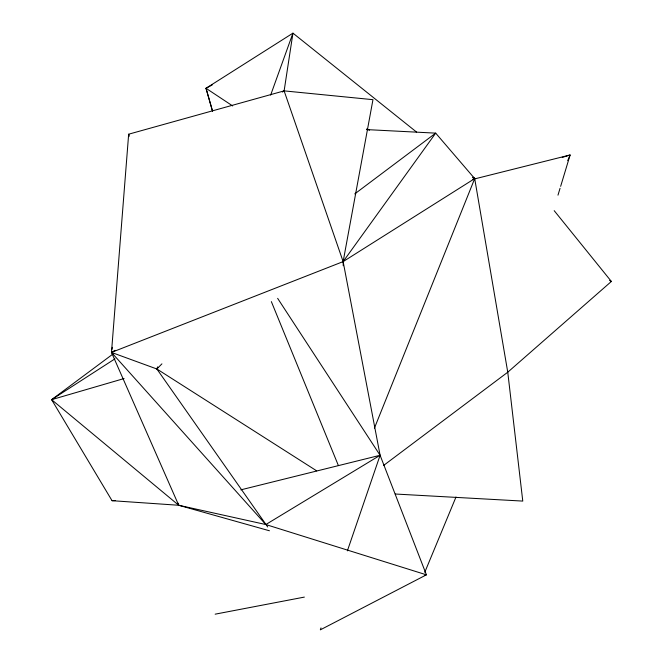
<?xml version="1.0" encoding="UTF-8"?>
<svg xmlns="http://www.w3.org/2000/svg" width="663" height="663" viewBox="0 0 663 663"><rect width="100%" height="100%" fill="white"/><g stroke="black" fill="none" stroke-linecap="round" stroke-linejoin="round"><path stroke-width="0.99" d="M321 627.902L320.328 629.85L426.408 574.821L380.098 455.274L343.136 261.612L284.12 90.881L292.947 33.15L416.538 132.053M111.981 349.351L112.312 347.304M343.243 265.755L343.136 261.612L372.962 99.674L284.12 90.881L128.655 134.199L111.483 352.409L178.728 505.264L269.451 530.773M557.981 195.162L560.053 188.3M560.649 186.344L570.122 154.968L472.785 179.375M347.379 550.854L380.098 455.274L277.631 298.333M270.645 95.107L292.947 33.15L206.011 88.287L212.5 111.185M374.429 428.116L474.7 178.596L435.69 133.139L366.523 129.592M424.768 572.302L455.995 497.026M157.67 367.078L156.866 368.984L267.719 526.986M567.702 160.67L570.122 154.968L562.207 157.404M157.728 367.103L156.866 368.984L316.674 470.854M424.428 575.376L426.408 574.821L265.822 524.541L111.483 352.409L343.136 261.612L435.69 133.139L354.73 193.919M161.921 363.854L156.866 368.984L111.483 352.409L115.039 350.329M554.193 210.677L611.377 281.46L507.759 372.208L383.711 465.368M240.843 489.849L380.098 455.274L265.822 524.541L178.728 505.264L112.039 500.689L51.623 399.665L112.909 354.067M282.421 92.041L284.12 90.881M178.397 503.234L178.728 505.264L51.623 399.665L114.964 358.84M343.136 261.612L474.7 178.596L473.084 177.303L474.7 178.596L507.759 372.208L522.775 501.087L395.256 494.018M212.558 111.144L206.011 88.287L212.367 84.823M51.623 399.665L124.105 378.54M215.16 614.17L304.358 597.098M112.039 500.689L115.138 500.573M366.738 128.904L369.556 130.197M472.827 177.734L474.7 178.596M609.612 280.408L611.377 281.46M206.011 88.287L232.672 105.939M271.358 301.632L338.395 465.567M128.978 136.23L128.655 134.199L128.904 136.246"/></g></svg>
